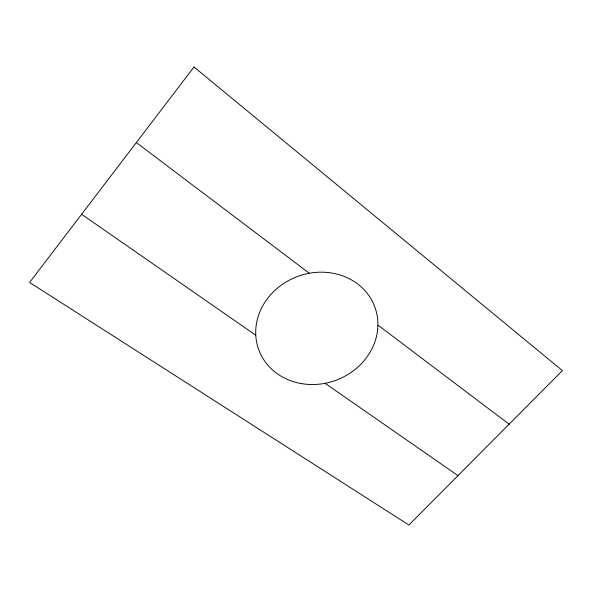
<?xml version="1.0" encoding="UTF-8"?>
<svg xmlns="http://www.w3.org/2000/svg" width="592" height="592" viewBox="0 0 592 592"><rect width="100%" height="100%" fill="white"/><g stroke="black" fill="none" stroke-linecap="round" stroke-linejoin="round"><path stroke-width="0.89" d="M81.615 214.282L255.552 335.065M325.245 383.453L457.993 475.635M136.345 142.554L309.105 273.09M378.096 325.215L509.12 424.212M194.006 66.985L29.6 282.458L408.894 525.015L562.4 370.622L194.006 66.985M300.536 383.446A61.849 55.337 -20.4 0 0 375.935 310.319A61.849 55.337 -20.4 0 0 273.926 291.308A61.849 55.337 -20.4 0 0 300.536 383.446"/></g></svg>
